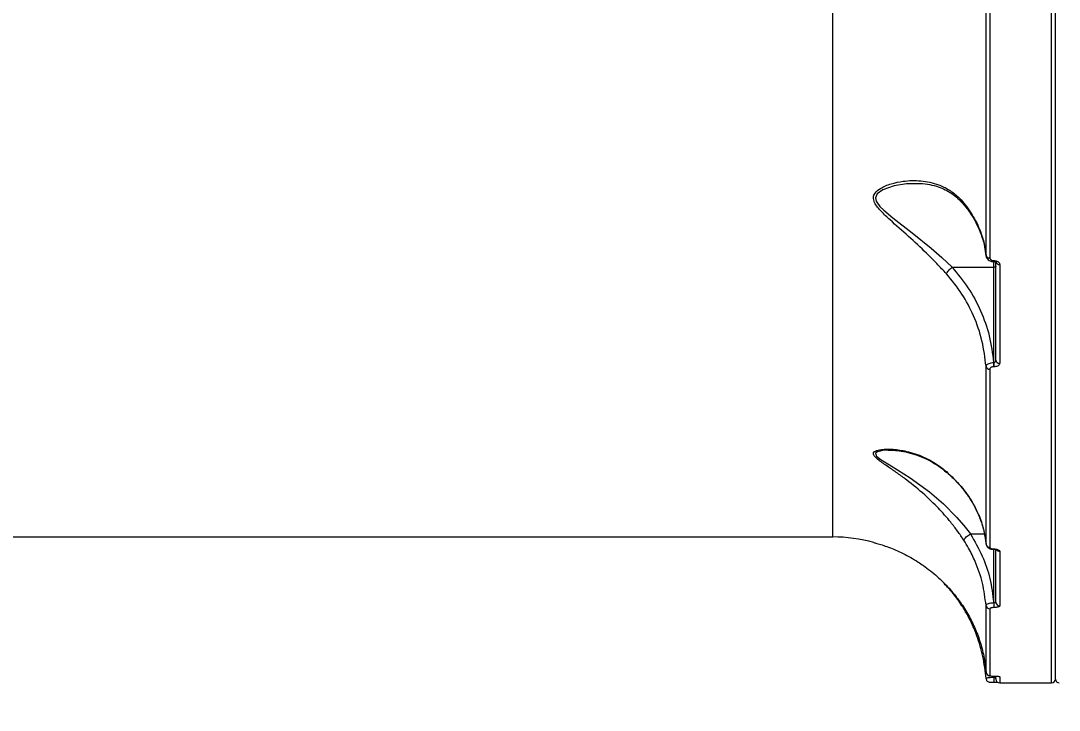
# Model space of a CAD drawing. Header units: millimetres. Extents: x -7735 to 7893, y -6545 to 6034.
# Drawn here: x -2263.5 to -1993.2, y -2596 to -2416.5 of the extents above; entities that cross this region are included whole.
import ezdxf

# ---------------------------------------------------------------- set-up
doc = ezdxf.new("R2010")
doc.units = ezdxf.units.MM
for name, color, linetype in [('DIKOM_ОБЪЕКТ', 7, 'Continuous'), ('DIKOM_РАЗМЕР_ЗОНА', 7, 'Continuous'), ('DIKOM_РАЗМЕР_ОБЪЕКТА', 7, 'Continuous')]:
    doc.layers.add(name, color=color, linetype=linetype)
doc.styles.add('style1', font='arial.ttf', dxfattribs={"width": 0.8})
doc.dimstyles.new('1-50', dxfattribs={"dimtxt": 300, "dimasz": 200, "dimexe": 100, "dimexo": 0, "dimgap": 100, "dimtad": 1, "dimtxsty": 'style1', "dimcen": 200, "dimclrd": 7, "dimclre": 7, "dimclrt": 7, "dimadec": 1, "dimazin": 2, "dimtfac": 1, "dimtmove": 0, "dimatfit": 2, "dimfxl": 0, "dimlwd": 25, "dimlwe": 18, "dimarcsym": 0})

# ---------------------------------------------------------------- blocks, each defined once
blk = doc.blocks.new('*D0')
at = {"layer": 'Defpoints', "color": 0, "transparency": 16777216}
for p in [(5893.22, 882.1), (-4595.74, 266.13), (5893.22, -5840.17)]:
    blk.add_point(p, dxfattribs=at)
at = {"layer": 'DIKOM_РАЗМЕР_ОБЪЕКТА', "color": 7, "lineweight": 18, "transparency": 16777216}
for p, q in [((5893.22, 882.1), (5893.22, -5940.17)), ((-4595.74, 266.13), (-4595.74, -5940.17))]:
    blk.add_line(p, q, dxfattribs=at)
at = {"layer": 'DIKOM_РАЗМЕР_ОБЪЕКТА', "color": 7, "lineweight": 25, "transparency": 16777216}
blk.add_line((-4395.74, -5840.17), (5693.22, -5840.17), dxfattribs=at)
at = {"layer": 'DIKOM_РАЗМЕР_ОБЪЕКТА', "color": 7, "transparency": 16777216}
for points in [[(-4395.74, -5806.84), (-4395.74, -5873.51), (-4595.74, -5840.17)], [(5693.22, -5806.84), (5693.22, -5873.51), (5893.22, -5840.17)]]:
    blk.add_solid(points, dxfattribs=at)
at = {"layer": 'DIKOM_РАЗМЕР_ОБЪЕКТА', "color": 7, "transparency": 16777216, "insert": (648.74, -5587), "char_height": 300, "attachment_point": 5, "style": 'style1'}
blk.add_mtext('10450', dxfattribs=at)
blk = doc.blocks.new('*D1')
at = {"layer": 'Defpoints', "color": 0, "transparency": 16777216}
for p in [(-1659.72, 4539.04), (-6635.97, -4006.79), (-1659.72, -4006.79)]:
    blk.add_point(p, dxfattribs=at)
at = {"layer": 'DIKOM_РАЗМЕР_ОБЪЕКТА', "color": 7, "lineweight": 18, "transparency": 16777216}
for p, q in [((-1659.72, 4539.04), (-6735.97, 4539.04)), ((-1659.72, -4006.79), (-6735.97, -4006.79))]:
    blk.add_line(p, q, dxfattribs=at)
at = {"layer": 'DIKOM_РАЗМЕР_ОБЪЕКТА', "color": 7, "lineweight": 25, "transparency": 16777216}
blk.add_line((-6635.97, 4339.04), (-6635.97, -3806.79), dxfattribs=at)
at = {"layer": 'DIKOM_РАЗМЕР_ОБЪЕКТА', "color": 7, "transparency": 16777216}
for points in [[(-6669.31, 4339.04), (-6602.64, 4339.04), (-6635.97, 4539.04)], [(-6669.31, -3806.79), (-6602.64, -3806.79), (-6635.97, -4006.79)]]:
    blk.add_solid(points, dxfattribs=at)
at = {"layer": 'DIKOM_РАЗМЕР_ОБЪЕКТА', "color": 7, "transparency": 16777216, "insert": (-6889.14, 266.13), "char_height": 300, "attachment_point": 5, "rotation": 90, "style": 'style1'}
blk.add_mtext('8550', dxfattribs=at)
blk = doc.blocks.new('*D2')
at = {"layer": 'Defpoints', "color": 0, "transparency": 16777216}
for p in [(-1994.19, 6033.86), (-7284.85, -5501.61), (-1994.19, -5501.61)]:
    blk.add_point(p, dxfattribs=at)
at = {"layer": 'DIKOM_РАЗМЕР_ЗОНА', "color": 7, "lineweight": 18, "transparency": 16777216}
for p, q in [((-1994.19, 6033.86), (-7384.85, 6033.86)), ((-1994.19, -5501.61), (-7384.85, -5501.61))]:
    blk.add_line(p, q, dxfattribs=at)
at = {"layer": 'DIKOM_РАЗМЕР_ЗОНА', "color": 7, "lineweight": 25, "transparency": 16777216}
blk.add_line((-7284.85, 5833.86), (-7284.85, -5301.61), dxfattribs=at)
at = {"layer": 'DIKOM_РАЗМЕР_ЗОНА', "color": 7, "transparency": 16777216}
for points in [[(-7318.18, 5833.86), (-7251.52, 5833.86), (-7284.85, 6033.86)], [(-7318.18, -5301.61), (-7251.52, -5301.61), (-7284.85, -5501.61)]]:
    blk.add_solid(points, dxfattribs=at)
at = {"layer": 'DIKOM_РАЗМЕР_ЗОНА', "color": 7, "transparency": 16777216, "insert": (-7538.02, 266.13), "char_height": 300, "attachment_point": 5, "rotation": 90, "style": 'style1'}
blk.add_mtext('11550', dxfattribs=at)
blk = doc.blocks.new('*D3')
at = {"layer": 'Defpoints', "color": 0, "transparency": 16777216}
for p in [(-6112.56, 266.13), (7893.22, 266.13), (7893.22, -6445.11)]:
    blk.add_point(p, dxfattribs=at)
at = {"layer": 'DIKOM_РАЗМЕР_ЗОНА', "color": 7, "lineweight": 18, "transparency": 16777216}
for p, q in [((-6112.56, 266.13), (-6112.56, -6545.11)), ((7893.22, 266.13), (7893.22, -6545.11))]:
    blk.add_line(p, q, dxfattribs=at)
at = {"layer": 'DIKOM_РАЗМЕР_ЗОНА', "color": 7, "lineweight": 25, "transparency": 16777216}
blk.add_line((-5912.56, -6445.11), (7693.22, -6445.11), dxfattribs=at)
at = {"layer": 'DIKOM_РАЗМЕР_ЗОНА', "color": 7, "transparency": 16777216}
for points in [[(-5912.56, -6411.77), (-5912.56, -6478.44), (-6112.56, -6445.11)], [(7693.22, -6411.77), (7693.22, -6478.44), (7893.22, -6445.11)]]:
    blk.add_solid(points, dxfattribs=at)
at = {"layer": 'DIKOM_РАЗМЕР_ЗОНА', "color": 7, "transparency": 16777216, "insert": (890.33, -6191.83), "char_height": 300, "attachment_point": 5, "style": 'style1'}
blk.add_mtext('13950', dxfattribs=at)

msp = doc.modelspace()

# ---------------------------------------------------------------- linework, layer by layer
at = {"layer": 'DIKOM_ОБЪЕКТ', "color": 7, "linetype": 'Continuous', "lineweight": 15}
for p, q in [((-1995.19, -2588.875), (-1995.19, -2169.877)), ((-1994.19, -2587.875), (-1994.19, -2169.875)), ((-2052.14, -2550.875), (-2052.14, -2230.722)), ((-2012.247, -2477.542), (-2012.247, -2411.71)), ((-2011.25, -2412.247), (-2011.25, -2478.224)), ((-2021.078, -2480.645), (-2010.19, -2480.645)), ((-2010.245, -2478.903), (-2010.19, -2478.903)), ((-2010.245, -2479.165), (-2010.245, -2478.903)), ((-2010.245, -2479.165), (-2010.19, -2479.165)), ((-2010.19, -2479.165), (-2010.19, -2478.903)), ((-2010.19, -2480.645), (-2010.19, -2479.198)), ((-2010.19, -2505.446), (-2010.19, -2480.645)), ((-2009.69, -2504.835), (-2009.69, -2479.176)), ((-2008.69, -2479.916), (-2008.69, -2505.636)), ((-2010.27, -2505.446), (-2010.19, -2505.446)), ((-2010.27, -2505.446), (-2010.27, -2506.576)), ((-2010.19, -2505.446), (-2010.19, -2506.576)), ((-2012.247, -2552.725), (-2012.247, -2506.44)), ((-2011.25, -2507.186), (-2011.25, -2553.574)), ((-2010.19, -2506.576), (-2010.27, -2506.576)), ((-2037.32, -2528.321), (-2037.744, -2528.319)), ((-2422.24, -2550.875), (-2052.14, -2550.875)), ((-2016.305, -2550.104), (-2012.675, -2550.104)), ((-2010.27, -2553.985), (-2010.19, -2553.985)), ((-2010.27, -2554.068), (-2010.27, -2553.985)), ((-2010.27, -2554.068), (-2010.19, -2554.068)), ((-2010.27, -2554.068), (-2010.27, -2554.068)), ((-2010.19, -2554.068), (-2010.19, -2553.985)), ((-2010.19, -2567.986), (-2010.19, -2554.068)), ((-2009.69, -2567.861), (-2009.69, -2554.234)), ((-2008.69, -2554.612), (-2008.69, -2568.813)), ((-2010.245, -2567.986), (-2010.19, -2567.986)), ((-2010.245, -2567.986), (-2010.245, -2569.27)), ((-2010.19, -2567.986), (-2010.19, -2569.27)), ((-2012.247, -2586.079), (-2012.247, -2568.688)), ((-2011.25, -2569.572), (-2011.25, -2587.002)), ((-2010.19, -2569.27), (-2010.245, -2569.27)), ((-2010.294, -2587.112), (-2010.19, -2587.112)), ((-2010.294, -2587.116), (-2010.294, -2587.112)), ((-2010.294, -2587.116), (-2010.19, -2587.116)), ((-2010.247, -2587.197), (-2010.223, -2587.371)), ((-2010.223, -2587.371), (-2010.19, -2587.371)), ((-2010.223, -2587.371), (-2010.223, -2588.706)), ((-2010.223, -2588.706), (-2010.19, -2588.706)), ((-2010.19, -2587.116), (-2010.19, -2587.112)), ((-2010.19, -2587.371), (-2010.19, -2587.119)), ((-2010.19, -2587.371), (-2010.19, -2588.706)), ((-2009.69, -2587.875), (-2009.69, -2587.271)), ((-2008.69, -2587.278), (-2008.69, -2588.875)), ((-2008.69, -2588.875), (-1995.19, -2588.875))]:
    msp.add_line(p, q, dxfattribs=at)
at = {"layer": 'DIKOM_ОБЪЕКТ', "color": 7, "linetype": 'Continuous', "lineweight": 15, "flags": 128}
for points in [[(-2030.628, -2458.911), (-2032.926, -2458.909), (-2036.144, -2459.421), (-2039.106, -2460.466), (-2040.589, -2461.554), (-2041.011, -2462.525), (-2040.829, -2463.461), (-2040.7, -2463.72), (-2039.905, -2464.79), (-2038.86, -2465.813), (-2036.462, -2467.796), (-2031.514, -2471.639), (-2026.534, -2475.675), (-2023.747, -2478.132), (-2021.081, -2480.645), (-2021.081, -2480.646), (-2021.081, -2480.646)], [(-2009.69, -2480.482), (-2009.7, -2480.514), (-2009.728, -2480.544), (-2009.774, -2480.573), (-2009.837, -2480.597), (-2009.913, -2480.618), (-2009.999, -2480.633), (-2010.093, -2480.642), (-2010.19, -2480.645)], [(-2037.744, -2528.319), (-2038.85, -2528.315), (-2040.503, -2528.675), (-2040.98, -2529.075), (-2040.885, -2529.62), (-2040.88, -2529.628), (-2040.733, -2529.818), (-2039.523, -2530.794), (-2036.939, -2532.394), (-2032.005, -2535.485), (-2027, -2539.096), (-2023.339, -2542.237), (-2019.901, -2545.701), (-2018.03, -2547.873), (-2016.313, -2550.104), (-2016.312, -2550.106), (-2016.312, -2550.106)]]:
    msp.add_lwpolyline(points, dxfattribs=at)
at = {"layer": 'DIKOM_ОБЪЕКТ', "color": 7, "linetype": 'Continuous', "lineweight": 15}
for centre, radius, start, end in [((-2011.353, -2477.305), 0.925, 194.80412, 276.41751), ((-2008.788, -2478.974), 0.948, 200.98198, 275.9365), ((-2008.779, -2504.723), 0.918, 186.99049, 275.5734), ((-2011.329, -2506.253), 0.937, 191.51508, 274.85478), ((-2052.14, -2590.875), 40, 74.5152, 90), ((-2011.286, -2552.606), 0.968, 187.02931, 272.155), ((-2008.701, -2553.582), 1.03, 217.75015, 270.59921), ((-2008.713, -2567.836), 0.977, 181.45227, 271.35983), ((-2011.271, -2568.591), 0.982, 185.6922, 271.19734), ((-2011.252, -2586.004), 0.998, 184.32549, 270.12616), ((-2008.69, -2587.875), 1, 180, 270), ((-2008.69, -2586.275), 1.003, 243.22775, 270.01177), ((-1995.19, -2587.875), 1, 270, 0), ((-1993.19, -2587.875), 1, 180, 270)]:
    msp.add_arc(centre, radius, start, end, dxfattribs=at)
for points, knots in [([(-2022.558, -2482.364), (-2023.388, -2481.462), (-2025.061, -2479.644), (-2028.361, -2476.339), (-2032.474, -2472.512), (-2036.518, -2468.993), (-2039.185, -2466.505), (-2040.528, -2464.992), (-2041.357, -2463.751), (-2041.674, -2462.452), (-2041.138, -2461.127), (-2039.533, -2459.856), (-2036.955, -2458.828), (-2033.364, -2458.076), (-2029.941, -2457.985), (-2026.861, -2458.447), (-2024.403, -2459.158), (-2021.876, -2460.378), (-2019.676, -2462.014), (-2018.476, -2463.384), (-2018.015, -2463.911)], [0, 0, 0, 0, 0.0563572, 0.1136163, 0.2103738, 0.3099882, 0.3619818, 0.3883025, 0.4153407, 0.4457408, 0.4740999, 0.5168003, 0.5802345, 0.6452965, 0.7405626, 0.7897117, 0.8388459, 0.899361, 0.961361, 1, 1, 1, 1]), ([(-2030.612, -2458.816), (-2030.417, -2458.808), (-2029.356, -2458.764), (-2027.522, -2458.964), (-2025.264, -2459.455), (-2023.288, -2460.181), (-2021.556, -2461.116), (-2019.938, -2462.344), (-2018.725, -2463.48), (-2018.113, -2464.285), (-2017.959, -2464.488)], [0, 0, 0, 0, 0.0404896, 0.2201549, 0.3911351, 0.534158, 0.6703299, 0.8144128, 0.9532603, 1, 1, 1, 1]), ([(-2018.015, -2463.911), (-2017.037, -2465.254), (-2015.057, -2467.972), (-2013.356, -2472.009), (-2012.524, -2475.236), (-2012.319, -2476.943), (-2012.247, -2477.542)], [0, 0, 0, 0, 0.31819743, 0.64396097, 0.87525326, 1, 1, 1, 1]), ([(-2018.015, -2463.911), (-2018.015, -2463.937), (-2018.014, -2464.039), (-2017.99, -2464.212), (-2017.901, -2464.313), (-2017.856, -2464.365)], [0, 0, 0, 0, 0.1436323, 0.5627493, 1, 1, 1, 1]), ([(-2017.944, -2464.433), (-2017.691, -2464.735), (-2016.811, -2465.79), (-2015.584, -2467.715), (-2014.268, -2470.187), (-2013.27, -2472.744), (-2012.575, -2475.234), (-2012.373, -2476.876), (-2012.28, -2477.637)], [0, 0, 0, 0, 0.0757381, 0.264266, 0.4539643, 0.6444293, 0.8351674, 1, 1, 1, 1]), ([(-2012.28, -2477.637), (-2012.255, -2477.755), (-2012.229, -2477.876), (-2012.227, -2478), (-2012.227, -2478.004)], [0, 0, 0, 0, 0.9677732, 1, 1, 1, 1]), ([(-2012.226, -2477.626), (-2012.228, -2477.66), (-2012.244, -2477.881), (-2012.054, -2478.267), (-2011.69, -2478.708), (-2011.146, -2479.02), (-2010.632, -2479.175), (-2010.319, -2479.15), (-2010.246, -2479.144)], [0, 0, 0, 0, 0.0373192, 0.245582, 0.4492302, 0.6711348, 0.9223039, 1, 1, 1, 1]), ([(-2011.25, -2478.224), (-2011.239, -2478.301), (-2011.217, -2478.453), (-2011.044, -2478.656), (-2010.79, -2478.81), (-2010.507, -2478.892), (-2010.32, -2478.9), (-2010.245, -2478.903)], [0, 0, 0, 0, 0.2142693, 0.4284739, 0.6429364, 0.8577303, 1, 1, 1, 1]), ([(-2022.558, -2482.364), (-2022.544, -2482.327), (-2022.501, -2482.22), (-2022.35, -2481.963), (-2022.045, -2481.566), (-2021.591, -2481.084), (-2021.251, -2480.792), (-2021.081, -2480.646)], [0, 0, 0, 0, 0.0873099, 0.2535983, 0.5024408, 0.7512493, 1, 1, 1, 1]), ([(-2021.081, -2480.646), (-2021.08, -2480.646), (-2021.079, -2480.645), (-2021.079, -2480.645), (-2021.078, -2480.645), (-2021.078, -2480.645)], [0, 0, 0, 0, 0.3896409, 0.9140736, 1, 1, 1, 1]), ([(-2021.078, -2480.645), (-2019.637, -2482.377), (-2016.72, -2485.885), (-2013.517, -2491.946), (-2011.165, -2498.503), (-2010.571, -2503.112), (-2010.27, -2505.446)], [0, 0, 0, 0, 0.2419663, 0.4901359, 0.7417775, 1, 1, 1, 1]), ([(-2010.191, -2479.168), (-2010.135, -2479.169), (-2010.011, -2479.171), (-2009.844, -2479.214), (-2009.722, -2479.266), (-2009.655, -2479.314), (-2009.653, -2479.318), (-2009.652, -2479.32)], [0, 0, 0, 0, 0.1827325, 0.4090761, 0.6114905, 0.8032776, 1, 1, 1, 1]), ([(-2010.19, -2478.903), (-2010.08, -2478.908), (-2009.801, -2478.921), (-2009.379, -2479.042), (-2008.999, -2479.272), (-2008.74, -2479.575), (-2008.707, -2479.802), (-2008.69, -2479.916)], [0, 0, 0, 0, 0.140818, 0.3552661, 0.5700474, 0.7849487, 1, 1, 1, 1]), ([(-2012.247, -2506.44), (-2012.518, -2504.217), (-2013.068, -2499.713), (-2015.293, -2493.379), (-2018.375, -2487.458), (-2021.153, -2484.076), (-2022.558, -2482.364)], [0, 0, 0, 0, 0.25361166, 0.51397716, 0.75398033, 1, 1, 1, 1]), ([(-2012.247, -2506.44), (-2012.232, -2506.357), (-2012.198, -2506.173), (-2011.93, -2505.903), (-2011.486, -2505.667), (-2010.912, -2505.497), (-2010.484, -2505.463), (-2010.27, -2505.446)], [0, 0, 0, 0, 0.1700367, 0.3808274, 0.5867084, 0.7931169, 1, 1, 1, 1]), ([(-2010.19, -2505.446), (-2010.145, -2505.442), (-2010.09, -2505.437), (-2009.985, -2505.398), (-2009.876, -2505.325), (-2009.766, -2505.178), (-2009.701, -2505.008), (-2009.694, -2504.889), (-2009.69, -2504.835)], [0, 0, 0, 0, 0.1445191, 0.1753792, 0.3625904, 0.5710145, 0.8048089, 1, 1, 1, 1]), ([(-2008.69, -2505.636), (-2008.701, -2505.72), (-2008.724, -2505.907), (-2008.927, -2506.173), (-2009.266, -2506.397), (-2009.702, -2506.547), (-2010.027, -2506.567), (-2010.19, -2506.576)], [0, 0, 0, 0, 0.1741573, 0.3895653, 0.5958316, 0.7978627, 1, 1, 1, 1]), ([(-2010.27, -2506.576), (-2010.377, -2506.583), (-2010.592, -2506.595), (-2010.879, -2506.694), (-2011.099, -2506.84), (-2011.229, -2507.012), (-2011.243, -2507.132), (-2011.25, -2507.186)], [0, 0, 0, 0, 0.20401767, 0.40802309, 0.61356456, 0.82654665, 1, 1, 1, 1]), ([(-2018.015, -2551.755), (-2018.542, -2550.967), (-2019.607, -2549.374), (-2021.804, -2546.521), (-2024.652, -2543.281), (-2028.511, -2539.55), (-2032.137, -2536.588), (-2035.331, -2534.269), (-2037.818, -2532.549), (-2039.968, -2531.081), (-2041.106, -2530.085), (-2041.531, -2529.446), (-2041.613, -2528.958), (-2040.993, -2528.388), (-2039.238, -2527.976), (-2036.387, -2527.967), (-2032.624, -2528.542), (-2028.422, -2529.933), (-2024.939, -2531.883), (-2023.055, -2533.434), (-2022.558, -2533.843)], [0, 0, 0, 0, 0.044065, 0.0889576, 0.1624873, 0.2382057, 0.335244, 0.3852655, 0.4352607, 0.4935518, 0.5321361, 0.5402099, 0.56656, 0.5927397, 0.6382719, 0.7076007, 0.7787225, 0.8710009, 0.9660312, 1, 1, 1, 1]), ([(-2037.745, -2528.258), (-2037.391, -2528.257), (-2036.466, -2528.253), (-2034.741, -2528.419), (-2032.553, -2528.828), (-2030.121, -2529.547), (-2027.764, -2530.523), (-2025.58, -2531.748), (-2023.834, -2532.931), (-2022.83, -2533.814), (-2022.45, -2534.147)], [0, 0, 0, 0, 0.0739342, 0.1933038, 0.3371211, 0.4891198, 0.6477628, 0.7869268, 0.9193983, 1, 1, 1, 1]), ([(-2022.558, -2533.843), (-2021.236, -2535.099), (-2018.558, -2537.64), (-2015.898, -2541.518), (-2014.024, -2545.283), (-2012.787, -2548.861), (-2012.428, -2551.431), (-2012.247, -2552.725)], [0, 0, 0, 0, 0.2308598, 0.4671747, 0.6265699, 0.8119889, 1, 1, 1, 1]), ([(-2022.558, -2533.843), (-2022.544, -2533.884), (-2022.508, -2533.988), (-2022.436, -2534.056), (-2022.392, -2534.098)], [0, 0, 0, 0, 0.3935264, 1, 1, 1, 1]), ([(-2022.402, -2534.107), (-2021.677, -2534.77), (-2020.188, -2536.131), (-2018.241, -2538.364), (-2016.506, -2540.751), (-2015.049, -2543.205), (-2014.322, -2544.893), (-2013.967, -2545.716)], [0, 0, 0, 0, 0.1918718, 0.3941177, 0.5982022, 0.803913, 1, 1, 1, 1]), ([(-2013.967, -2545.716), (-2013.948, -2545.757), (-2013.532, -2546.662), (-2013.002, -2548.496), (-2012.438, -2550.811), (-2012.321, -2552.247), (-2012.278, -2552.77)], [0, 0, 0, 0, 0.0178237, 0.3983445, 0.7808026, 1, 1, 1, 1]), ([(-2018.015, -2551.755), (-2018.015, -2551.742), (-2018.015, -2551.69), (-2017.97, -2551.541), (-2017.785, -2551.259), (-2017.397, -2550.868), (-2016.887, -2550.461), (-2016.503, -2550.224), (-2016.312, -2550.106)], [0, 0, 0, 0, 0.0380932, 0.1491961, 0.3619241, 0.5746226, 0.7872973, 1, 1, 1, 1]), ([(-2012.247, -2568.688), (-2012.489, -2566.756), (-2012.979, -2562.843), (-2014.708, -2557.875), (-2016.496, -2554.199), (-2017.595, -2552.432), (-2018.015, -2551.755)], [0, 0, 0, 0, 0.3247104, 0.6574852, 0.8690057, 1, 1, 1, 1]), ([(-2016.312, -2550.106), (-2016.31, -2550.105), (-2016.308, -2550.104), (-2016.306, -2550.104), (-2016.305, -2550.104)], [0, 0, 0, 0, 0.6009552, 1, 1, 1, 1]), ([(-2016.305, -2550.104), (-2015.212, -2551.992), (-2013.075, -2555.687), (-2011.031, -2561.75), (-2010.51, -2565.89), (-2010.245, -2567.986)], [0, 0, 0, 0, 0.3403201, 0.6660522, 1, 1, 1, 1]), ([(-2041.469, -2552.323), (-2041.48, -2552.32), (-2041.511, -2552.312), (-2040.661, -2552.539), (-2039.31, -2552.944), (-2037.01, -2553.736), (-2033.814, -2555.1), (-2030.731, -2556.818), (-2028.981, -2558.023), (-2028.533, -2558.332)], [0, 0, 0, 0, 0.062301, 0.1625196, 0.2802422, 0.4011583, 0.6535772, 0.9112462, 1, 1, 1, 1]), ([(-2012.225, -2552.768), (-2012.212, -2552.884), (-2012.183, -2553.138), (-2011.957, -2553.469), (-2011.63, -2553.751), (-2011.159, -2553.962), (-2010.673, -2554.075), (-2010.35, -2554.056), (-2010.27, -2554.052)], [0, 0, 0, 0, 0.1329387, 0.2914847, 0.4529344, 0.647963, 0.9136584, 1, 1, 1, 1]), ([(-2011.25, -2553.574), (-2011.239, -2553.622), (-2011.216, -2553.719), (-2011.034, -2553.846), (-2010.769, -2553.938), (-2010.497, -2553.98), (-2010.328, -2553.984), (-2010.27, -2553.985)], [0, 0, 0, 0, 0.2287771, 0.4578135, 0.6784936, 0.8883188, 1, 1, 1, 1]), ([(-2010.19, -2553.985), (-2010.103, -2553.987), (-2009.846, -2553.992), (-2009.429, -2554.058), (-2009.022, -2554.199), (-2008.743, -2554.393), (-2008.708, -2554.539), (-2008.69, -2554.612)], [0, 0, 0, 0, 0.1082589, 0.3204224, 0.5430635, 0.7715542, 1, 1, 1, 1]), ([(-2010.19, -2554.072), (-2010.131, -2554.071), (-2009.975, -2554.071), (-2009.753, -2554.104), (-2009.578, -2554.148), (-2009.482, -2554.189), (-2009.481, -2554.19), (-2009.48, -2554.19)], [0, 0, 0, 0, 0.1629584, 0.4284212, 0.6545085, 0.8457971, 1, 1, 1, 1]), ([(-2028.533, -2558.332), (-2027.327, -2559.247), (-2024.9, -2561.088), (-2021.851, -2564.166), (-2019.209, -2567.412), (-2017.01, -2570.795), (-2015.186, -2574.357), (-2013.775, -2578.059), (-2012.718, -2581.983), (-2012.409, -2584.677), (-2012.247, -2586.079)], [0, 0, 0, 0, 0.1236848, 0.2488928, 0.3689556, 0.4907461, 0.6125446, 0.7380545, 0.8635703, 1, 1, 1, 1]), ([(-2015.006, -2575.63), (-2015.25, -2575.034), (-2015.841, -2573.594), (-2016.998, -2571.27), (-2018.662, -2568.466), (-2020.695, -2565.611), (-2022.347, -2563.838), (-2023.133, -2562.994)], [0, 0, 0, 0, 0.1309355, 0.3168953, 0.5075226, 0.765552, 1, 1, 1, 1]), ([(-2012.247, -2568.688), (-2012.226, -2568.616), (-2012.182, -2568.473), (-2011.838, -2568.271), (-2011.332, -2568.11), (-2010.768, -2568.014), (-2010.394, -2567.994), (-2010.245, -2567.986)], [0, 0, 0, 0, 0.2142716, 0.4283234, 0.6427602, 0.8576256, 1, 1, 1, 1]), ([(-2010.19, -2567.986), (-2010.153, -2567.985), (-2010.061, -2567.984), (-2009.92, -2567.969), (-2009.793, -2567.941), (-2009.707, -2567.903), (-2009.696, -2567.875), (-2009.69, -2567.861)], [0, 0, 0, 0, 0.1408747, 0.3551699, 0.569866, 0.7849669, 1, 1, 1, 1]), ([(-2010.245, -2569.27), (-2010.32, -2569.271), (-2010.507, -2569.275), (-2010.79, -2569.312), (-2011.044, -2569.38), (-2011.217, -2569.47), (-2011.239, -2569.538), (-2011.25, -2569.572)], [0, 0, 0, 0, 0.14228011, 0.35704213, 0.57153215, 0.7856747, 1, 1, 1, 1]), ([(-2008.69, -2568.813), (-2008.707, -2568.865), (-2008.74, -2568.968), (-2008.999, -2569.105), (-2009.38, -2569.207), (-2009.801, -2569.262), (-2010.08, -2569.268), (-2010.19, -2569.27)], [0, 0, 0, 0, 0.2150412, 0.4299973, 0.6447137, 0.8591895, 1, 1, 1, 1]), ([(-2015.006, -2575.63), (-2015.009, -2575.621), (-2015.036, -2575.552), (-2015.04, -2575.449), (-2014.932, -2575.327), (-2014.906, -2575.297)], [0, 0, 0, 0, 0.0961022, 0.7751237, 1, 1, 1, 1]), ([(-2012.247, -2587.747), (-2012.466, -2585.823), (-2012.896, -2582.05), (-2014.082, -2578.039), (-2014.879, -2575.961), (-2015.006, -2575.63)], [0, 0, 0, 0, 0.4665369, 0.9150181, 1, 1, 1, 1]), ([(-2012.247, -2586.087), (-2012.247, -2586.087), (-2012.264, -2586.209), (-2012.168, -2586.429), (-2012.009, -2586.684), (-2011.813, -2586.853), (-2011.619, -2586.958), (-2011.423, -2587.024), (-2011.187, -2587.07), (-2010.872, -2587.101), (-2010.512, -2587.117), (-2010.319, -2587.115), (-2010.256, -2587.114)], [0, 0, 0, 0, 0.0005982, 0.1306808, 0.2350019, 0.3260942, 0.4090617, 0.4910123, 0.6065221, 0.7971289, 0.9339495, 1, 1, 1, 1]), ([(-2012.244, -2587.756), (-2012.244, -2587.761), (-2012.254, -2587.883), (-2012.169, -2588.096), (-2012.014, -2588.338), (-2011.832, -2588.497), (-2011.658, -2588.594), (-2011.51, -2588.644), (-2011.404, -2588.666), (-2011.319, -2588.678), (-2011.181, -2588.69), (-2010.953, -2588.698), (-2010.575, -2588.706), (-2010.332, -2588.706), (-2010.223, -2588.706)], [0, 0, 0, 0, 0.0055686, 0.1255242, 0.2215397, 0.3025373, 0.3710304, 0.4265234, 0.466873, 0.5036314, 0.5647281, 0.7523734, 0.8880465, 1, 1, 1, 1]), ([(-2012.244, -2587.756), (-2012.244, -2587.761), (-2012.254, -2587.883), (-2012.169, -2588.096), (-2012.014, -2588.338), (-2011.832, -2588.497), (-2011.658, -2588.594), (-2011.51, -2588.644), (-2011.404, -2588.666), (-2011.319, -2588.678), (-2011.181, -2588.69), (-2010.953, -2588.698), (-2010.575, -2588.706), (-2010.332, -2588.706), (-2010.223, -2588.706)], [0, 0, 0, 0, 0.0055686, 0.1255242, 0.2215397, 0.3025373, 0.3710304, 0.4265234, 0.466873, 0.5036314, 0.5647281, 0.7523734, 0.8880465, 1, 1, 1, 1]), ([(-2012.247, -2587.747), (-2012.233, -2587.716), (-2012.203, -2587.65), (-2011.912, -2587.55), (-2011.45, -2587.463), (-2010.869, -2587.399), (-2010.44, -2587.38), (-2010.223, -2587.371)], [0, 0, 0, 0, 0.1847815, 0.3988421, 0.6013139, 0.7990665, 1, 1, 1, 1]), ([(-2011.25, -2587.002), (-2011.234, -2587.018), (-2011.206, -2587.046), (-2011.001, -2587.08), (-2010.744, -2587.102), (-2010.494, -2587.111), (-2010.34, -2587.112), (-2010.294, -2587.112)], [0, 0, 0, 0, 0.3025335, 0.5345872, 0.7254303, 0.9170252, 1, 1, 1, 1]), ([(-2010.19, -2587.112), (-2010.12, -2587.113), (-2009.878, -2587.114), (-2009.483, -2587.129), (-2009.074, -2587.164), (-2008.758, -2587.215), (-2008.714, -2587.256), (-2008.69, -2587.278)], [0, 0, 0, 0, 0.0796657, 0.2757315, 0.4707605, 0.7105385, 1, 1, 1, 1]), ([(-2010.19, -2587.371), (-2010.148, -2587.374), (-2010.093, -2587.376), (-2009.99, -2587.401), (-2009.879, -2587.445), (-2009.77, -2587.534), (-2009.702, -2587.638), (-2009.694, -2587.713), (-2009.69, -2587.749)], [0, 0, 0, 0, 0.1272097, 0.1625655, 0.3403962, 0.5453927, 0.7831066, 1, 1, 1, 1]), ([(-2010.19, -2588.707), (-2010.177, -2588.706), (-2009.998, -2588.705), (-2009.655, -2588.709), (-2009.316, -2588.714), (-2009.205, -2588.718), (-2009.19, -2588.718)], [0, 0, 0, 0, 0.0353338, 0.4769732, 0.9268946, 1, 1, 1, 1]), ([(-2010.101, -2587.118), (-2010.034, -2587.118), (-2009.836, -2587.119), (-2009.529, -2587.134), (-2009.244, -2587.156), (-2009.082, -2587.181), (-2009.069, -2587.184), (-2009.065, -2587.185)], [0, 0, 0, 0, 0.12146102, 0.36045901, 0.6195188, 0.87174182, 1, 1, 1, 1])]:
    msp.add_open_spline(points, degree=3, knots=knots, dxfattribs=at)

# ---------------------------------------------------------------- dimensions: what is measured, and where the dimension line sits
at = {"layer": 'DIKOM_РАЗМЕР_ЗОНА'}
dim = msp.add_linear_dim(base=(-7284.85, -5501.612), p1=(-1994.19, 6033.862), p2=(-1994.19, -5501.612), angle=90, text='11550', dimstyle='1-50', dxfattribs=at)
dim.commit()
dim.dimension.update_dxf_attribs({"geometry": '*D2', "text_midpoint": (-7284.85, 266.125), "dimtype": 160})
dim = msp.add_linear_dim(base=(7893.216, -6445.106), p1=(-6112.558, 266.125), p2=(7893.216, 266.125), text='13950', dimstyle='1-50', dxfattribs=at)
dim.commit()
dim.dimension.update_dxf_attribs({"geometry": '*D3', "text_midpoint": (890.329, -6445.106), "dimtype": 160})
at = {"layer": 'DIKOM_РАЗМЕР_ОБЪЕКТА'}
dim = msp.add_linear_dim(base=(-6635.972, -4006.787), p1=(-1659.723, 4539.038), p2=(-1659.723, -4006.787), angle=90, text='8550', dimstyle='1-50', dxfattribs=at)
dim.commit()
dim.dimension.update_dxf_attribs({"geometry": '*D1', "text_midpoint": (-6635.972, 266.125), "dimtype": 160})
dim = msp.add_linear_dim(base=(5893.216, -5840.173), p1=(-4595.736, 266.125), p2=(5893.216, 882.098), text='10450', dimstyle='1-50', dxfattribs=at)
dim.commit()
dim.dimension.update_dxf_attribs({"geometry": '*D0', "text_midpoint": (648.74, -5840.173), "dimtype": 160})

doc.saveas('drawing.dxf')
